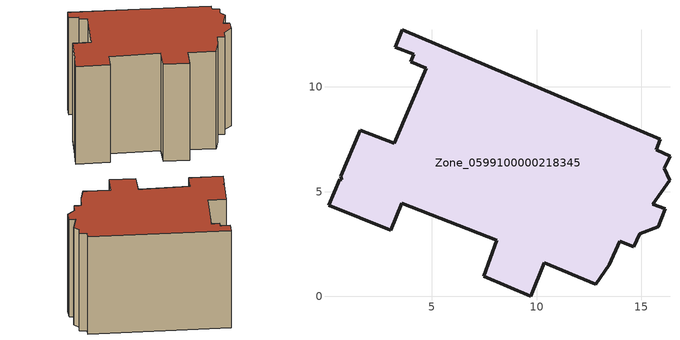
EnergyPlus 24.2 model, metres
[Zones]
Zone_0599100000218345
 floor ground (C_G): 10.36,1.61 9.72,0 7.47,0.96 8.11,2.68 3.56,4.44 3.03,3.15 0.06,4.34 0.59,5.6 0.7,5.56 0.65,5.74 1.58,7.94 3.2,7.31 4.72,10.89 3.99,11.2 4.13,11.56 3.24,11.89 3.59,12.74 15.92,7.5 15.71,7 16.38,6.69 16.1,6.12 16.36,5.54 15.55,4.41 16.14,4.18 15.82,3.33 14.92,3 14.64,2.37 13.98,2.63 13.48,1.51 12.82,0.59 z0
 wall outside (C_F): 3.03,3.15 3.56,4.44 8.11,2.68 7.47,0.96 9.72,0 10.36,1.61 12.82,0.59 13.48,1.51 13.98,2.63 14.64,2.37 14.92,3 15.82,3.33 16.14,4.18 15.55,4.41 16.36,5.54 16.1,6.12 16.38,6.69 15.71,7 15.92,7.5 3.59,12.74 3.24,11.89 4.13,11.56 3.99,11.2 4.72,10.89 3.2,7.31 1.58,7.94 0.65,5.74 0.7,5.56 0.59,5.6 0.06,4.34 3.03,3.15 z0:10.91
 roof outside (C_R): 1.58,7.94 0.65,5.74 0.7,5.56 0.59,5.6 0.06,4.34 3.03,3.15 3.56,4.44 8.11,2.68 7.47,0.96 9.72,0 10.36,1.61 12.82,0.59 13.48,1.51 13.98,2.63 14.64,2.37 14.92,3 15.82,3.33 16.14,4.18 15.55,4.41 16.36,5.54 16.1,6.12 16.38,6.69 15.71,7 15.92,7.5 3.59,12.74 3.24,11.89 4.13,11.56 3.99,11.2 4.72,10.89 3.2,7.31 z10.91
[BUILDING]
Pand.0599100000218345: North Axis=0; Terrain=City; Loads Convergence Tolerance Value=0.04; Temperature Convergence Tolerance Value=0.4; Solar Distribution=FullExterior; Maximum Number of Warmup Days=25; Minimum Number of Warmup Days=1
[Site:Location]
Rotterdam.The.Hague.AP_ZH_NLD Design_Conditions: Latitude=51.96; Longitude=4.45; Time Zone=1; Elevation=-4.5
[SITE:GROUNDTEMPERATURE:BUILDINGSURFACE]
18, 18, 18, 18, 18, 18, 18, 18, 18, 18, 18, 18
[MATERIAL] Thermal Absorptance=0.9; Solar Absorptance=0.7; Visible Absorptance=0.7
Name | Roughness | Thickness | Conductivity | Density | Specific Heat
G.TC.1946 | MediumSmooth | 0.15 | 1 | 540 | 1210
F.TC.1946 | Rough | 0.3 | 0.857143 | 1920 | 840
R.TC.1946 | MediumRough | 0.2 | 0.909091 | 1500 | 1000
[CONSTRUCTION]
C_G: G.TC.1946
C_F: F.TC.1946
C_R: R.TC.1946
[ZONE]
Zone_0599100000218345: Type=1; Multiplier=1; Ceiling Height=Autocalculate; Volume=Autocalculate; Floor Area=autocalculate; Part of Total Floor Area=Yes
[ZONEINFILTRATION:DESIGNFLOWRATE]
Infil_Zone_0599100000218345: Zone or ZoneList or Space or SpaceList=Zone_0599100000218345; Schedule=AlwaysOn; Design Flow Rate Calculation Method=Flow/Area; Flow Rate per Floor Area=0.003; Constant Term Coefficient=1; Temperature Term Coefficient=0; Velocity Term Coefficient=0; Velocity Squared Term Coefficient=0
[HVACTEMPLATE:ZONE:IDEALLOADSAIRSYSTEM]
Zone_0599100000218345: Maximum Heating Supply Air Temperature=50; Minimum Cooling Supply Air Temperature=13; Maximum Heating Supply Air Humidity Ratio=0.0156; Minimum Cooling Supply Air Humidity Ratio=0.0077; Heating Limit=NoLimit; Cooling Limit=NoLimit; Dehumidification Control Type=ConstantSensibleHeatRatio; Cooling Sensible Heat Ratio=0.7; Dehumidification Setpoint=60; Humidification Control Type=None; Humidification Setpoint=30; Outdoor Air Method=None; Outdoor Air Flow Rate per Person=0.00944; Outdoor Air Flow Rate per Zone Floor Area=0; Outdoor Air Flow Rate per Zone=0; Demand Controlled Ventilation Type=None; Outdoor Air Economizer Type=NoEconomizer; Heat Recovery Type=None; Sensible Heat Recovery Effectiveness=0.7; Latent Heat Recovery Effectiveness=0.65
[ZONECONTROL:THERMOSTAT]
ThermostatControl_Zone_0599100000218345: Zone or ZoneList=Zone_0599100000218345; Control Type Schedule=DualSetpointControlType; Control 1=Thermostat_Zone_0599100000218345; Temperature Difference Between Cutout And Setpoint=0
[THERMOSTATSETPOINT:DUALSETPOINT]
Thermostat_Zone_0599100000218345: Heating Setpoint Temperature Schedule=HeatingSetpoint_Zone_0599100000218345; Cooling Setpoint Temperature Schedule=CoolingSetpoint_Zone_0599100000218345
[SCHEDULE:COMPACT]
HeatingSetpoint_Zone_0599100000218345: Through: 12/31, For: AllDays, Until: 24:00, 21
CoolingSetpoint_Zone_0599100000218345: Through: 12/31, For: AllDays, Until: 24:00, 24
DualSetpointControlType: Through: 12/31, For: AllDays, Until: 24:00, 4
AlwaysOn: Through: 12/31, For: AllDays, Until: 24:00, 1
